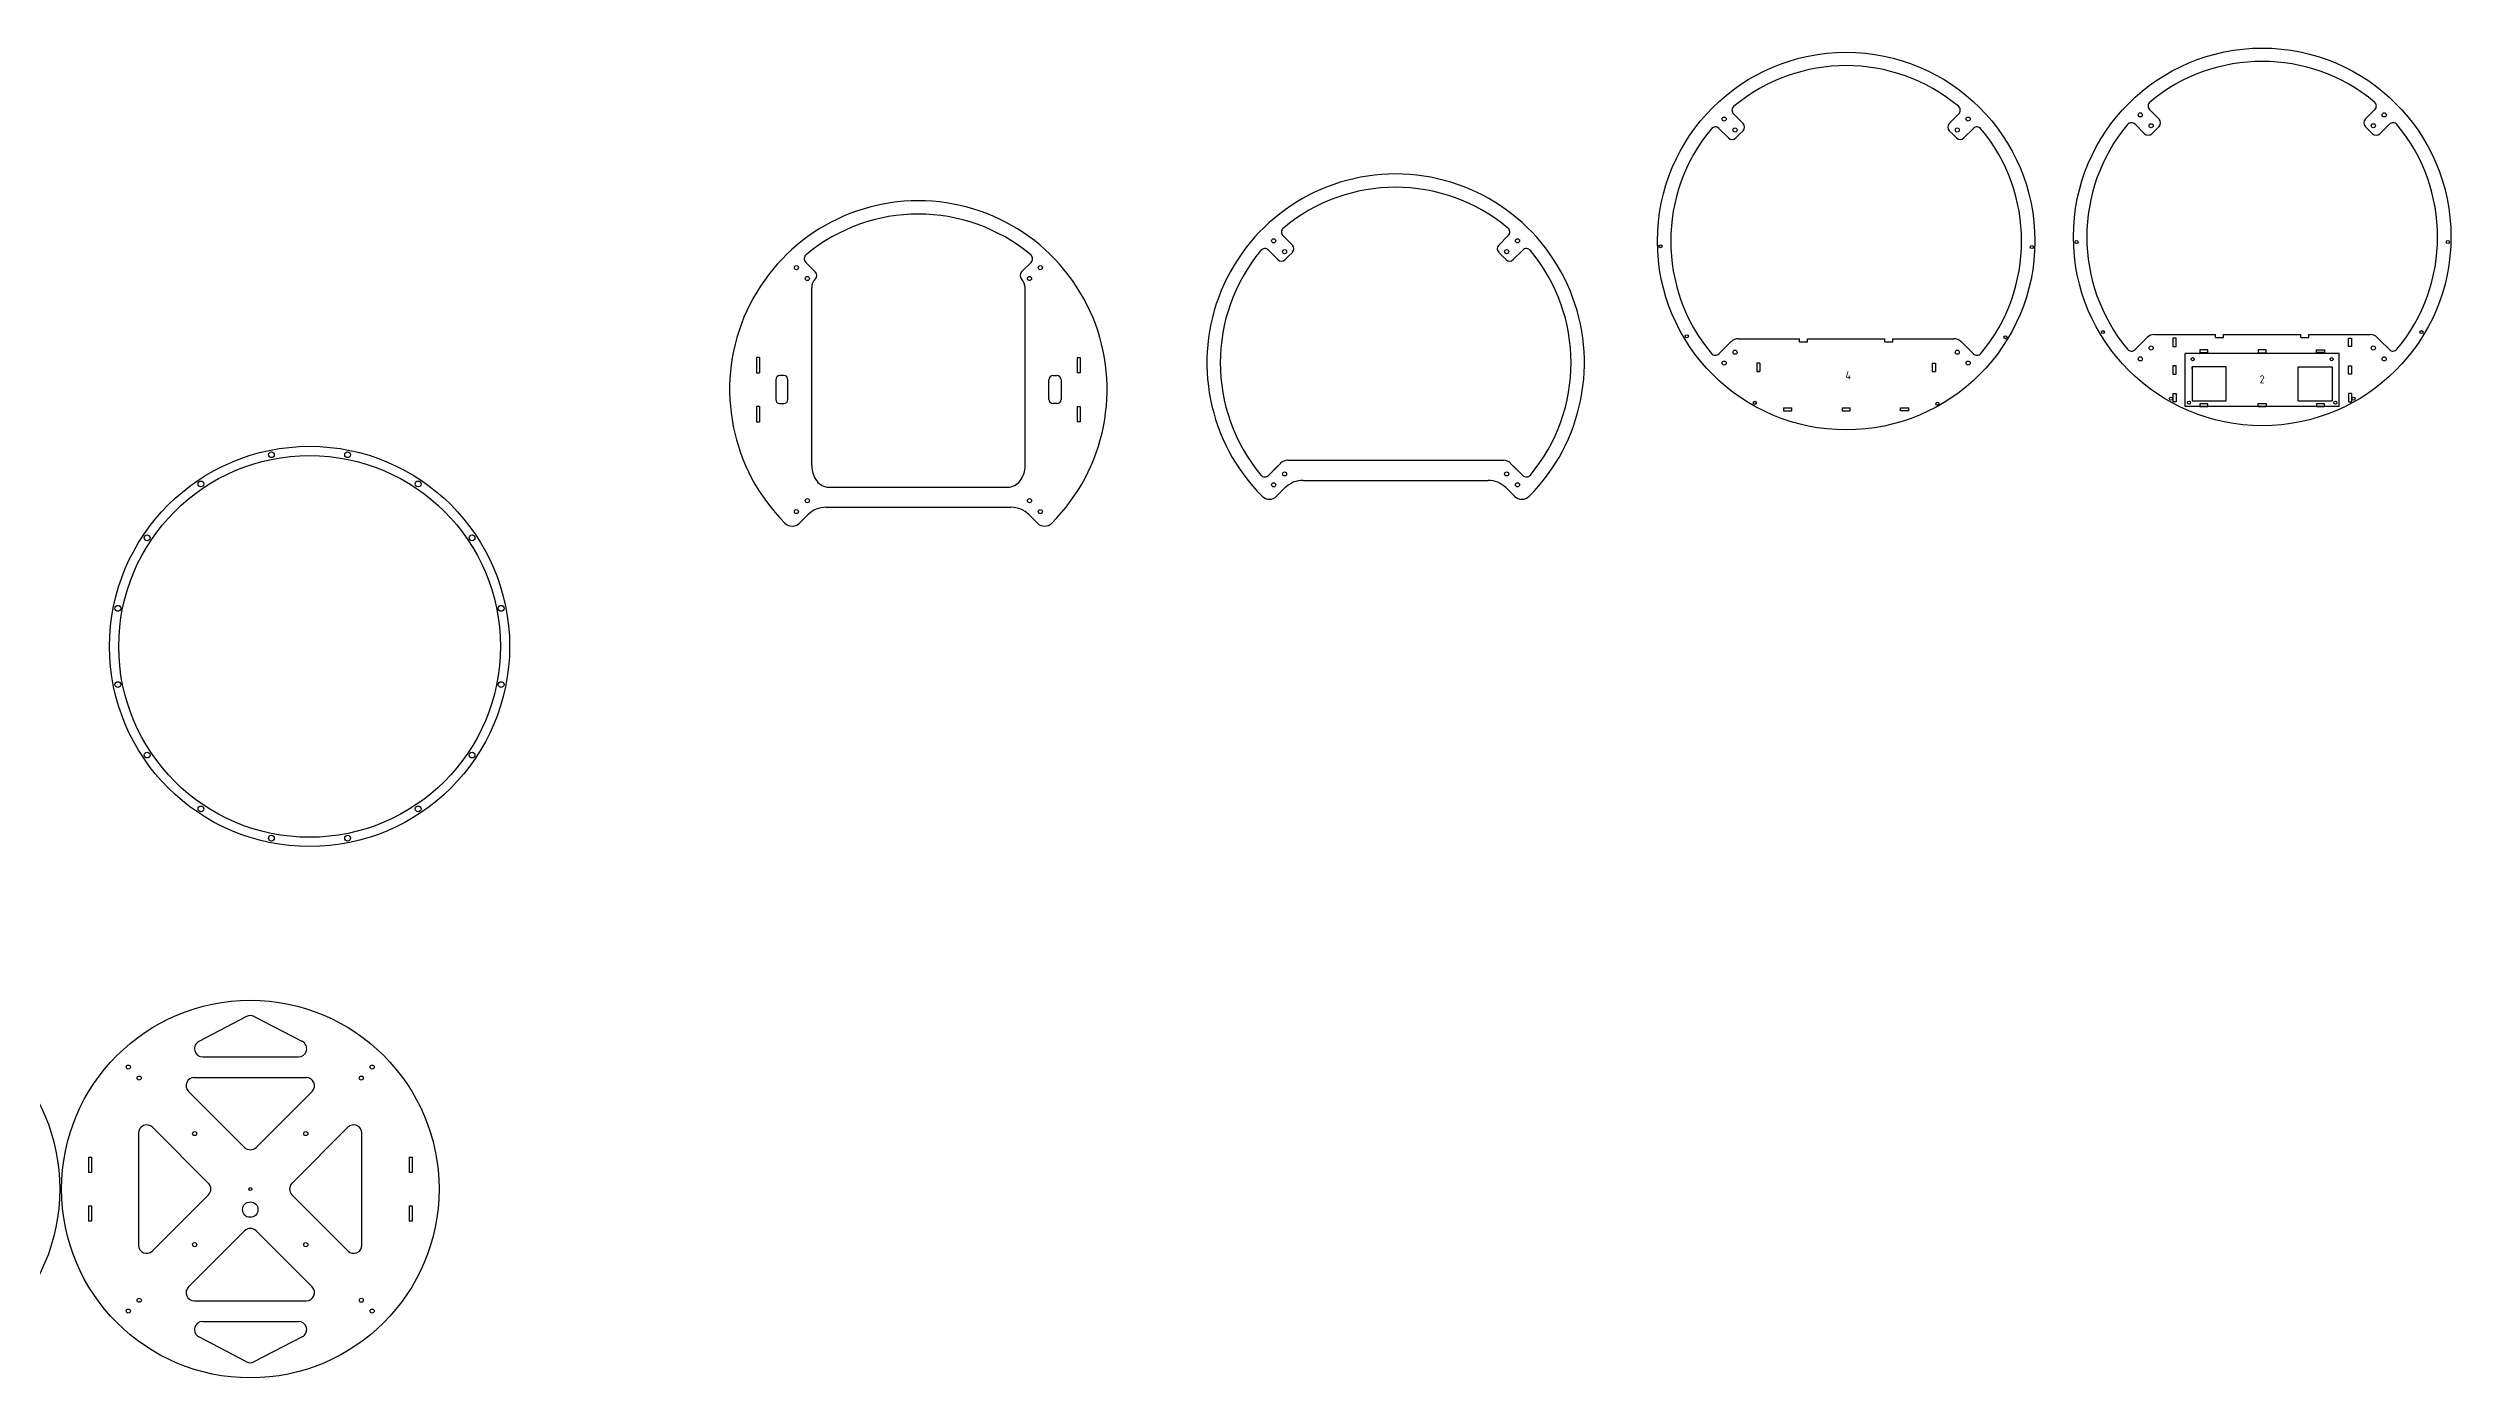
# Model space of a CAD drawing. Header units: millimetres. Extents: x -5261 to 5199, y -3405 to 2321.
# Drawn here: x -1236 to 1107, y 1025 to 2321 of the extents above; entities that cross this region are included whole.
import ezdxf

# ---------------------------------------------------------------- set-up
doc = ezdxf.new("R2010")
doc.units = ezdxf.units.MM
doc.layers.add('Capa1', color=7, linetype='Continuous')
doc.layers.add('Predeterminado', color=7, linetype='Continuous')

msp = doc.modelspace()

# ---------------------------------------------------------------- linework, layer by layer
at = {"layer": 'Capa1', "color": 7, "linetype": 'Continuous'}
for p, q in [((-491.5, 1914.3), (-491.5, 2087.7)), ((-283.4, 1914.3), (-283.4, 2087.7)), ((411.9, 2038), (471.4, 2038)), ((479.4, 2038), (554.6, 2038)), ((562.6, 2038), (622.1, 2038)), ((807.9, 2036.7), (810.5, 2039.2)), ((817.5, 2042.1), (877, 2042.1)), ((885, 2042.1), (960.2, 2042.1)), ((968.2, 2042.1), (1027.7, 2042.1)), ((1037.3, 2036.7), (1034.7, 2039.2)), ((402.3, 2032.6), (404.9, 2035.1)), ((631.7, 2032.6), (629.1, 2035.1)), ((-41.6, 1909.3), (-34.4, 1916.5)), ((-27.3, 1919.5), (182.8, 1919.5)), ((-12.4, 1899.9), (167.9, 1899.9)), ((201.7, 1904.7), (189.9, 1916.5)), ((-474.5, 1893.3), (-300.4, 1893.3)), ((-32.1, 1890.6), (-38.2, 1884.4)), ((187.6, 1890.6), (193.7, 1884.4)), ((-497.3, 1864.4), (-503.4, 1858.3)), ((-477.6, 1873.7), (-297.3, 1873.7)), ((-277.6, 1864.4), (-271.5, 1858.3)), ((-1042.5, 1377.4), (-1088.9, 1353.2)), ((-988.2, 1353.2), (-1035.2, 1377.4)), ((-1085.2, 1338.1), (-1038.8, 1338.1)), ((-1038.8, 1338.1), (-991.8, 1338.1)), ((-1093.4, 1318.1), (-984.2, 1318.1)), ((-1099.1, 1304.4), (-1044.5, 1249.9)), ((-1033.2, 1249.9), (-978.6, 1304.4)), ((-1079.5, 1214.8), (-1134.1, 1269.4)), ((-998.2, 1214.8), (-943.6, 1269.4)), ((-1134.1, 1148.9), (-1079.5, 1203.5)), ((-943.6, 1148.9), (-998.2, 1203.5)), ((-1147.8, 1159.9), (-1147.8, 1154.6)), ((-1099.1, 1113.9), (-1044.5, 1168.5)), ((-1033.2, 1168.5), (-978.6, 1113.9)), ((-1093.4, 1100.3), (-984.2, 1100.3)), ((-1085.2, 1080.3), (-1038.8, 1080.3)), ((-1038.8, 1080.3), (-991.8, 1080.3)), ((-1042.5, 1040.9), (-1088.9, 1065.2)), ((-988.2, 1065.1), (-1035.2, 1040.9))]:
    msp.add_line(p, q, dxfattribs=at)
for centre, radius in [((741.6, 2132.2), 1.5), ((1103.6, 2132.2), 1.5), ((336, 2128.1), 1.5), ((698, 2127.3), 1.5), ((361.7, 2040.3), 1.5), ((672.3, 2039.4), 1.5), ((767.3, 2044.4), 1.5), ((1077.9, 2044.4), 1.5), ((428, 1975.5), 1.5), ((606, 1974.6), 1.5), ((833.6, 1979.6), 1.5), ((1011.6, 1979.6), 1.5), ((-1018.2, 1924.9), 2.83), ((-943.9, 1924.9), 2.83), ((-1086.9, 1896.4), 2.83), ((-875.2, 1896.4), 2.83), ((-1139.4, 1843.9), 2.83), ((-822.6, 1843.9), 2.83), ((-1167.9, 1775.2), 2.83), ((-794.2, 1775.2), 2.83), ((-1167.9, 1700.9), 2.83), ((-794.2, 1700.9), 2.83), ((-1139.4, 1632.2), 2.83), ((-822.6, 1632.2), 2.83), ((-1086.9, 1579.7), 2.83), ((-875.2, 1579.7), 2.83), ((-1018.2, 1551.2), 2.83), ((-943.9, 1551.2), 2.83), ((-1038.8, 1189.2), 7.5), ((-1038.8, 1209.2), 1.5)]:
    msp.add_circle(centre, radius, dxfattribs=at)
for centre, radius, start, end in [((410.7, 2260.6), 5, 129.8156, 225), ((623.3, 2260.6), 5, 315, 50.1844), ((816.3, 2264.7), 5, 129.8156, 225), ((1028.9, 2264.7), 5, 315, 50.1844), ((389.5, 2239.4), 5, 45, 140.1844), ((644.5, 2239.4), 5, 39.8156, 135), ((795.1, 2243.5), 5, 45, 140.1844), ((1050.1, 2243.5), 5, 39.8156, 135), ((-28.5, 2142), 5, 129.8156, 225), ((184.1, 2142), 5, 315, 50.1844), ((-493.8, 2115.9), 5, 129.8156, 225), ((-281.2, 2115.9), 5, 315, 50.1844), ((-49.7, 2120.8), 5, 45, 140.1844), ((205.3, 2120.8), 5, 39.8156, 135), ((-480.2, 2087.7), 11.3, 135, 180), ((-294.7, 2087.7), 11.3, 0, 45), ((411.9, 2028), 10, 90, 135), ((622.1, 2028), 10, 45, 90), ((817.5, 2032.1), 10, 90, 135), ((1027.7, 2032.1), 10, 45, 90), ((389.5, 2026.8), 5, 219.8156, 315), ((644.5, 2026.8), 5, 225, 320.1844), ((795.1, 2030.9), 5, 219.8156, 315), ((1050.1, 2030.9), 5, 225, 320.1844), ((-466.5, 1914.3), 25, 180, 216.8699), ((-474.5, 1908.3), 15, 216.8699, 270), ((-300.4, 1908.3), 15, 270, 323.1301), ((-308.4, 1914.3), 25, 323.1301, 0), ((-49.7, 1908.2), 5, 219.8156, 315), ((-27.3, 1909.5), 10, 90, 135), ((-12.4, 1874.9), 25, 90, 135), ((167.9, 1874.9), 25, 45, 90), ((182.8, 1909.5), 10, 45, 90), ((205.3, 1908.2), 5, 225, 320.1844), ((-45.3, 1891.5), 10, 225, 315), ((200.8, 1891.5), 10, 225, 315), ((-510.5, 1865.3), 10, 225, 315), ((-477.6, 1848.7), 25, 90, 135), ((-297.3, 1848.7), 25, 45, 90), ((-264.4, 1865.3), 10, 225, 315), ((-1038.8, 1370.3), 8, 62.734, 117.5843), ((-1085.2, 1346.1), 8, 117.5843, 270), ((-991.8, 1346.1), 8, 270, 62.734), ((-1093.4, 1310.1), 8, 90, 225), ((-984.2, 1310.1), 8, 315, 90), ((-1139.8, 1263.8), 8, 45, 180), ((-937.9, 1263.8), 8, 0, 135), ((-1038.8, 1255.5), 8, 225, 315), ((-1085.2, 1209.2), 8, 315, 45), ((-992.5, 1209.2), 8, 135, 225), ((-1139.8, 1154.6), 8, 180, 315), ((-1038.8, 1162.8), 8, 45, 135), ((-937.9, 1154.6), 8, 225, 360), ((-1093.4, 1108.3), 8, 135, 270), ((-984.2, 1108.3), 8, 270, 45), ((-1085.2, 1072.3), 8, 90, 242.4157), ((-991.8, 1072.3), 8, 297.266, 90), ((-1038.8, 1048), 8, 242.4157, 297.266)]:
    msp.add_arc(centre, radius, start, end, dxfattribs=at)
at = {"layer": 'Predeterminado', "color": 7, "linetype": 'Continuous'}
for p, q in [((416.5, 2247.8), (407.2, 2257.1)), ((617.5, 2247.8), (626.8, 2257.1)), ((822.1, 2251.9), (812.8, 2261.2)), ((1023.1, 2251.9), (1032.4, 2261.2)), ((402.3, 2233.6), (393, 2242.9)), ((412.9, 2237.2), (409.4, 2233.6)), ((412.9, 2237.2), (416.5, 2240.7)), ((621.1, 2237.2), (617.5, 2240.7)), ((621.1, 2237.2), (624.6, 2233.6)), ((631.7, 2233.6), (641, 2242.9)), ((807.9, 2237.7), (798.6, 2247)), ((818.5, 2241.3), (815, 2237.7)), ((818.5, 2241.3), (822.1, 2244.8)), ((1026.7, 2241.3), (1023.1, 2244.8)), ((1026.7, 2241.3), (1030.2, 2237.7)), ((1037.3, 2237.7), (1046.6, 2247)), ((-22.8, 2129.2), (-32.1, 2138.5)), ((178.3, 2129.2), (187.6, 2138.5)), ((-488, 2103), (-497.3, 2112.3)), ((-286.9, 2103), (-277.6, 2112.3)), ((-36.9, 2115), (-46.2, 2124.4)), ((-26.3, 2118.6), (-29.8, 2115)), ((-26.3, 2118.6), (-22.8, 2122.1)), ((181.8, 2118.6), (178.3, 2122.1)), ((181.8, 2118.6), (185.4, 2115)), ((192.4, 2115), (201.7, 2124.4)), ((-488.2, 2095.7), (-488, 2096)), ((-286.7, 2095.7), (-286.9, 2096)), ((471.4, 2035), (471.4, 2038)), ((479.4, 2035), (479.4, 2038)), ((554.6, 2035), (554.6, 2038)), ((562.6, 2035), (562.6, 2038)), ((838.6, 2038.5), (835.6, 2038.5)), ((835.6, 2038.5), (835.6, 2030.5)), ((838.6, 2030.5), (838.6, 2038.5)), ((877, 2039.1), (877, 2042.1)), ((877, 2039.1), (885, 2039.1)), ((885, 2039.1), (885, 2042.1)), ((960.2, 2039.1), (960.2, 2042.1)), ((960.2, 2039.1), (968.2, 2039.1)), ((968.2, 2039.1), (968.2, 2042.1)), ((1006.6, 2030.5), (1006.6, 2038.5)), ((1006.6, 2038.5), (1009.6, 2038.5)), ((1009.6, 2038.5), (1009.6, 2030.5)), ((-542.3, 2019.6), (-545.2, 2019.6)), ((-545.2, 2019.6), (-545.2, 2004.7)), ((-542.3, 2019.6), (-542.3, 2004.7)), ((-232.6, 2019.6), (-229.7, 2019.6)), ((-232.6, 2019.6), (-232.6, 2004.7)), ((-229.7, 2019.6), (-229.7, 2004.7)), ((402.3, 2032.6), (393, 2023.3)), ((471.4, 2035), (479.4, 2035)), ((554.6, 2035), (562.6, 2035)), ((631.7, 2032.6), (641, 2023.3)), ((807.9, 2036.7), (798.6, 2027.4)), ((835.6, 2030.5), (838.6, 2030.5)), ((997.6, 2023.5), (847.6, 2023.5)), ((847.6, 1971.8), (847.6, 2023.5)), ((869.5, 2027.1), (861.7, 2027.1)), ((861.7, 2027.1), (861.7, 2024.4)), ((861.7, 2024.4), (869.5, 2024.4)), ((869.5, 2024.4), (869.5, 2027.1)), ((926.5, 2027.1), (918.7, 2027.1)), ((918.7, 2027.1), (918.7, 2024.3)), ((918.7, 2024.3), (926.5, 2024.3)), ((926.5, 2024.3), (926.5, 2027.1)), ((975.6, 2027.1), (983.4, 2027.1)), ((975.6, 2024.4), (975.6, 2027.1)), ((983.4, 2024.4), (975.6, 2024.4)), ((983.4, 2027.1), (983.4, 2024.4)), ((997.6, 1971.8), (997.6, 2023.5)), ((1009.6, 2030.5), (1006.6, 2030.5)), ((1037.3, 2036.7), (1046.6, 2027.4)), ((-545.2, 2004.7), (-542.3, 2004.7)), ((-526.5, 1998), (-526.5, 1978.7)), ((-518.7, 2002), (-522.5, 2002)), ((-514.7, 1978.7), (-514.7, 1998)), ((-260.2, 1978.7), (-260.2, 1998)), ((-256.2, 2002), (-252.4, 2002)), ((-248.4, 1998), (-248.4, 1978.7)), ((-229.7, 2004.7), (-232.6, 2004.7)), ((433, 2014.1), (430, 2014.1)), ((430, 2014.1), (430, 2006)), ((430, 2014.1), (430, 2006.1)), ((433, 2014.1), (430, 2014.1)), ((433, 2006.1), (430, 2006.1)), ((430, 2006.1), (433, 2006.1)), ((433, 2014.1), (433, 2006.1)), ((601, 2014.1), (604, 2014.1)), ((601, 2014.1), (601, 2006.1)), ((601, 2006.1), (604, 2006.1)), ((604, 2014.1), (604, 2006)), ((838.6, 2011.5), (835.6, 2011.5)), ((835.6, 2011.5), (835.6, 2003.5)), ((835.6, 2003.5), (838.6, 2003.5)), ((838.6, 2003.5), (838.6, 2011.5)), ((854.3, 2010.7), (854.3, 1977.4)), ((887.6, 2010.7), (854.3, 2010.7)), ((866.7, 2010.7), (854.3, 2010.7)), ((854.3, 2008.6), (854.3, 2010.7)), ((887.6, 1977.4), (887.6, 2010.7)), ((957.6, 1977.4), (957.6, 2010.7)), ((957.6, 2010.7), (990.9, 2010.7)), ((990.9, 2010.7), (990.9, 1977.4)), ((1006.6, 2003.5), (1006.6, 2011.5)), ((1006.6, 2011.5), (1009.6, 2011.5)), ((1009.6, 2003.5), (1006.6, 2003.5)), ((1009.6, 2011.5), (1009.6, 2003.5)), ((-542.3, 1972), (-545.2, 1972)), ((-545.2, 1972), (-545.2, 1957.1)), ((-542.3, 1972), (-542.3, 1957.1)), ((-522.5, 1974.7), (-518.7, 1974.7)), ((-252.4, 1974.7), (-256.2, 1974.7)), ((-232.6, 1972), (-229.7, 1972)), ((-232.6, 1972), (-232.6, 1957.1)), ((-229.7, 1972), (-229.7, 1957.1)), ((456, 1970.6), (456, 1967.6)), ((456, 1970.6), (464, 1970.6)), ((463.8, 1970.6), (463.8, 1967.8)), ((513, 1970.6), (513, 1967.6)), ((513, 1970.6), (521, 1970.6)), ((521, 1967.6), (521, 1970.6)), ((570, 1967.6), (570, 1970.6)), ((570, 1970.6), (578, 1970.6)), ((577.7, 1970.6), (577.7, 1967.8)), ((835.6, 1984.5), (838.6, 1984.5)), ((835.6, 1984.5), (835.6, 1976.5)), ((838.6, 1976.5), (835.6, 1976.5)), ((838.6, 1984.5), (838.6, 1976.5)), ((997.6, 1971.8), (847.6, 1971.8)), ((854.3, 1977.4), (887.6, 1977.4)), ((869.5, 1974.5), (861.7, 1974.5)), ((861.7, 1974.5), (861.7, 1971.8)), ((861.7, 1971.8), (869.5, 1971.8)), ((869.5, 1971.8), (869.5, 1974.5)), ((918.7, 1971.8), (918.7, 1974.8)), ((918.7, 1974.8), (926.5, 1974.8)), ((918.7, 1971.8), (926.5, 1971.8)), ((926.5, 1974.8), (926.5, 1971.8)), ((957.6, 1977.4), (990.9, 1977.4)), ((983.4, 1974.5), (975.6, 1974.5)), ((975.6, 1974.5), (975.6, 1971.8)), ((975.6, 1971.8), (983.4, 1971.8)), ((983.4, 1971.8), (983.4, 1974.5)), ((1009.6, 1984.5), (1006.6, 1984.5)), ((1006.6, 1984.5), (1006.6, 1976.5)), ((1006.6, 1976.5), (1009.6, 1976.5)), ((1009.6, 1984.5), (1009.6, 1976.5)), ((-545.2, 1957.1), (-542.3, 1957.1)), ((-229.7, 1957.1), (-232.6, 1957.1)), ((456, 1967.6), (464, 1967.6)), ((513, 1967.6), (521, 1967.6)), ((578, 1967.6), (570, 1967.6)), ((-36.9, 1914), (-46.2, 1904.7)), ((192.4, 1914), (201.7, 1904.7)), ((-30.1, 1892.5), (-32.1, 1890.6)), ((185.6, 1892.5), (187.6, 1890.6)), ((-495.3, 1866.4), (-497.3, 1864.4)), ((-279.6, 1866.4), (-277.6, 1864.4)), ((-1147.8, 1263.8), (-1147.8, 1154.6)), ((-929.9, 1154.6), (-929.9, 1263.8)), ((-1196.6, 1240.4), (-1193.7, 1240.4)), ((-1196.6, 1240.4), (-1196.6, 1225.5)), ((-1193.7, 1225.5), (-1196.6, 1225.5)), ((-1193.7, 1240.4), (-1193.7, 1225.5)), ((-884, 1240.4), (-881.1, 1240.4)), ((-884, 1240.4), (-884, 1225.5)), ((-881.1, 1225.5), (-884, 1225.5)), ((-881.1, 1240.4), (-881.1, 1225.5)), ((-1196.6, 1192.8), (-1193.7, 1192.8)), ((-1196.6, 1192.8), (-1196.6, 1177.9)), ((-1193.7, 1177.9), (-1196.6, 1177.9)), ((-1193.7, 1192.8), (-1193.7, 1177.9)), ((-884, 1192.8), (-881.1, 1192.8)), ((-884, 1192.8), (-884, 1177.9)), ((-881.1, 1177.9), (-884, 1177.9)), ((-881.1, 1192.8), (-881.1, 1177.9))]:
    msp.add_line(p, q, dxfattribs=at)
for centre, radius in [((922.6, 2137.2), 184), ((517, 2133.1), 184), ((398.1, 2252), 2), ((635.9, 2252), 2), ((803.7, 2256.1), 2), ((1041.5, 2256.1), 2), ((408.7, 2241.4), 2), ((625.3, 2241.4), 2), ((814.3, 2245.5), 2), ((1030.9, 2245.5), 2), ((-41.1, 2133.4), 2), ((196.6, 2133.4), 2), ((-506.4, 2107.2), 2), ((-268.6, 2107.2), 2), ((-30.5, 2122.8), 2), ((186, 2122.8), 2), ((-495.7, 2096.6), 2), ((-279.2, 2096.6), 2), ((398.1, 2014.2), 2), ((408.7, 2024.8), 2), ((625.3, 2024.8), 2), ((635.9, 2014.2), 2), ((803.7, 2018.3), 2), ((814.3, 2028.9), 2), ((854.8, 2018), 1.5), ((990.4, 2018), 1.5), ((1030.9, 2028.9), 2), ((1041.5, 2018.3), 2), ((851.3, 1975.6), 1.5), ((993.9, 1975.6), 1.5), ((-981, 1738.1), 195), ((-981, 1738.1), 186), ((-41.1, 1895.6), 2), ((-30.5, 1906.2), 2), ((186, 1906.2), 2), ((196.6, 1895.6), 2), ((-495.7, 1880.1), 2), ((-279.2, 1880.1), 2), ((-506.4, 1869.5), 2), ((-268.6, 1869.5), 2), ((-1408.5, 1209.2), 184), ((-1038.8, 1209.2), 184), ((-1157.7, 1328.1), 2), ((-1157.7, 1328.1), 2), ((-1147.1, 1317.4), 2), ((-1147.1, 1317.4), 2), ((-930.6, 1317.4), 2), ((-930.6, 1317.4), 2), ((-920, 1328.1), 2), ((-920, 1328.1), 2), ((-1093, 1263.3), 2), ((-984.7, 1263.3), 2), ((-1093, 1155), 2), ((-984.7, 1155), 2), ((-1147.1, 1100.9), 2), ((-930.6, 1100.9), 2), ((-1157.7, 1090.3), 2), ((-920, 1090.3), 2)]:
    msp.add_circle(centre, radius, dxfattribs=at)
for centre, radius, start, end in [((517, 2133.1), 171, 50.1844, 129.8156), ((922.6, 2137.2), 171, 50.1844, 129.8156), ((818.5, 2248.3), 5, 315, 45), ((1026.7, 2248.3), 5, 135, 225), ((517, 2133.1), 171, 140.1844, 219.8156), ((405.9, 2237.2), 5, 225, 315), ((412.9, 2244.2), 5, 315, 45), ((621.1, 2244.2), 5, 135, 225), ((628.1, 2237.2), 5, 225, 315), ((517, 2133.1), 171, 320.1844, 39.8156), ((922.6, 2137.2), 171, 140.1844, 219.8156), ((811.5, 2241.3), 5, 225, 315), ((1033.7, 2241.3), 5, 225, 315), ((922.6, 2137.2), 171, 320.1844, 39.8156), ((77.8, 2014.5), 184, 315, 225), ((77.8, 2014.5), 171, 50.1844, 129.8156), ((-387.5, 1988.4), 184, 315, 225), ((-387.5, 1988.4), 171, 50.1844, 129.8156), ((77.8, 2014.5), 171, 140.1844, 219.8156), ((-33.4, 2118.6), 5, 225, 315), ((-26.3, 2125.7), 5, 315, 45), ((181.8, 2125.7), 5, 135, 225), ((188.9, 2118.6), 5, 225, 315), ((77.8, 2014.5), 171, 320.1844, 39.8156), ((-491.5, 2099.5), 5, 315, 45), ((-283.4, 2099.5), 5, 135, 225), ((-522.5, 1998), 4, 90, 180), ((-518.7, 1998), 4, 0, 90), ((-256.2, 1998), 4, 90, 180), ((-252.4, 1998), 4, 0, 90), ((-522.5, 1978.7), 4, 180, 270), ((-518.7, 1978.7), 4, 270, 0), ((-256.2, 1978.7), 4, 180, 270), ((-252.4, 1978.7), 4, 270, 0)]:
    msp.add_arc(centre, radius, start, end, dxfattribs=at)

# ---------------------------------------------------------------- texts
at = {"layer": 'Predeterminado', "char_height": 7.8, "attachment_point": 1}
for s, insert, width in [('{\\fSolid Edge ISO|b0||i0||c0|p34;\\C7;\\H7.8;\\W1.;4}', (516.2, 2006.1), 5.07), ('{\\fSolid Edge ISO|b0||i0||c0|p34;\\C7;\\H7.8;\\W1.;2}', (920, 2002.3), 5.265)]:
    msp.add_mtext(s, dxfattribs=dict(at, insert=insert, width=width))

doc.saveas('drawing.dxf')
